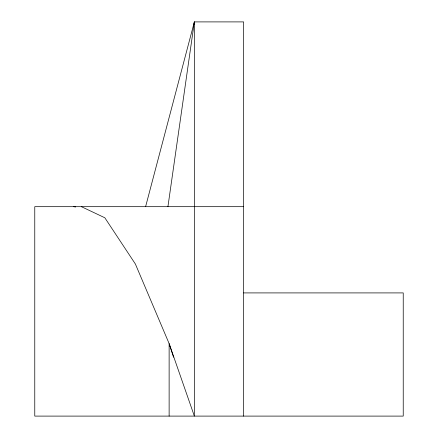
<?xml version="1.0" encoding="UTF-8"?>
<svg xmlns="http://www.w3.org/2000/svg" width="438" height="438" viewBox="0 0 438 438"><rect width="100%" height="100%" fill="white"/><g stroke="black" fill="none" stroke-linecap="round" stroke-linejoin="round"><path stroke-width="0.66" d="M193.979 24.61L194.362 21.9L243.637 21.9L243.637 416.1M167.929 206.681L194.362 21.9L194.362 416.1L169.128 343.6L135.375 264.005L104.835 217.774L81.413 206.681M145.602 206.681L194.362 21.9M243.637 206.681L34.766 206.681L34.766 416.1L403.234 416.1L403.234 292.912L243.637 292.912M73.704 206.681L75.686 206.988M173.541 357.194L169.128 343.6L169.128 416.1"/></g></svg>
